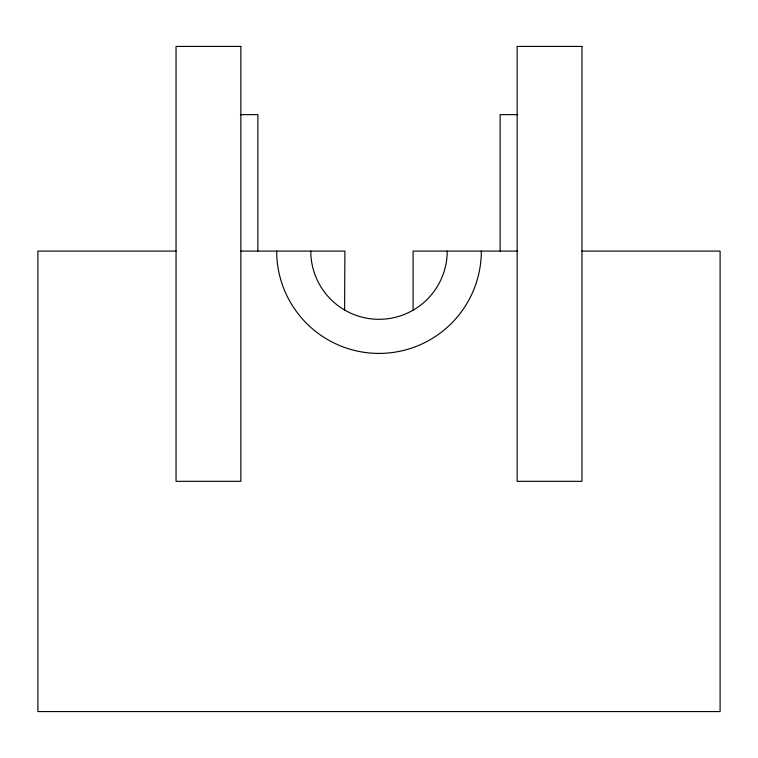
<?xml version="1.0" encoding="UTF-8"?>
<svg xmlns="http://www.w3.org/2000/svg" width="758" height="758" viewBox="0 0 758 758"><rect width="100%" height="100%" fill="white"/><g stroke="black" fill="none" stroke-linecap="round" stroke-linejoin="round"><path stroke-width="1.14" d="M344.606 310.164L344.89 251.088L240.807 251.088M240.381 114.648L257.872 114.648L257.872 251.088M517.619 114.648L500.128 114.648L500.128 251.088M176.046 251.088L37.9 251.088L37.9 711.572L720.1 711.572L720.1 251.088L581.955 251.088M517.619 251.088L413.11 251.088L413.11 310.164M447.22 251.088A68.22 68.22 0 0 1 379 319.308A68.22 68.22 0 0 1 310.78 251.088M481.33 251.088A102.33 102.33 0 0 1 379 353.418A102.33 102.33 0 0 1 276.67 251.088M240.855 46.428L176.046 46.428L176.046 481.33L240.855 481.33L240.855 46.428M581.955 46.428L517.145 46.428L517.145 481.33L581.955 481.33L581.955 46.428"/></g></svg>
